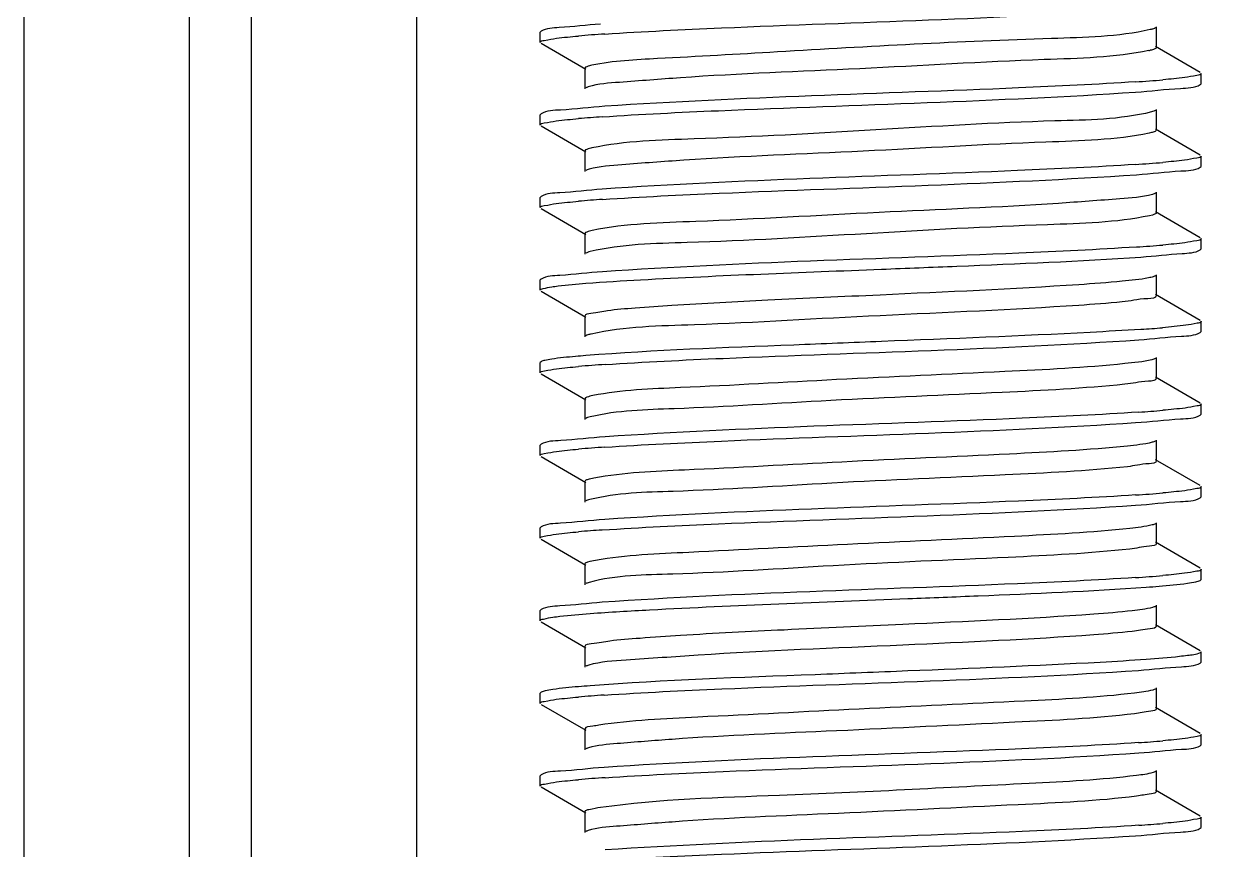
# Model space of a CAD drawing. Extents: x 27938 to 1507990, y 110129 to 923079.
# Drawn here: x 455164.5 to 455510.5, y 381445.1 to 381683.1 of the extents above; entities that cross this region are included whole.
import ezdxf

# ---------------------------------------------------------------- set-up
doc = ezdxf.new("R2010")
doc.units = 0
doc.header["$LTSCALE"] = 1000
doc.header["$MEASUREMENT"] = 0
doc.styles.get("Standard").update_dxf_attribs({"font": 'gbenor.shx', "bigfont": 'gbcbig.shx'})
doc.dimstyles.get("Standard").update_dxf_attribs({"dimtxt": 0.18, "dimasz": 0.18, "dimexe": 0.18, "dimexo": 0.0625, "dimgap": 0.09, "dimtad": 0, "dimtih": 1, "dimtoh": 1, "dimdec": 4, "dimzin": 0, "dimdsep": 46, "dimtxsty": 'Standard', "dimcen": 0.09, "dimadec": 0, "dimazin": 0, "dimtfac": 1, "dimtdec": 4, "dimtofl": 0, "dimtmove": 0, "dimatfit": 3, "dimfxl": 1, "dimtolj": 1, "dimtzin": 0, "dimarcsym": 0})

msp = doc.modelspace()

# ---------------------------------------------------------------- linework, layer by layer
at = {"linetype": 'Continuous'}
for p, q in [((455164.52, 383675.04), (455164.52, 378934.02)), ((455212.15, 383675.04), (455212.15, 378934.02)), ((455230.01, 383675.04), (455230.01, 378934.02)), ((455277.63, 383675.04), (455277.63, 378934.02)), ((455313.58, 381681.05), (455313.35, 381680.79)), ((455313.35, 381677.81), (455313.35, 381680.79)), ((455313.35, 381677.81), (455313.35, 381680.79)), ((455490.97, 381676.33), (455490.97, 381682.28)), ((455313.58, 381677.55), (455326.5, 381670.07)), ((455503.63, 381669.14), (455490.71, 381676.63)), ((455326.24, 381670.37), (455326.24, 381664.42)), ((455503.86, 381665.91), (455503.86, 381668.88)), ((455503.86, 381665.91), (455503.86, 381668.88)), ((455503.63, 381665.65), (455503.86, 381665.91)), ((455313.58, 381657.24), (455313.35, 381656.98)), ((455313.35, 381654), (455313.35, 381656.98)), ((455313.35, 381654), (455313.35, 381656.98)), ((455490.97, 381652.51), (455490.97, 381658.47)), ((455313.58, 381653.74), (455326.5, 381646.26)), ((455503.63, 381645.33), (455490.71, 381652.81)), ((455489.54, 381651.81), (455488.91, 381651.66)), ((455326.24, 381646.56), (455326.24, 381640.61)), ((455503.63, 381641.83), (455503.86, 381642.09)), ((455503.86, 381642.09), (455503.86, 381645.07)), ((455503.86, 381642.09), (455503.86, 381645.07)), ((455313.58, 381633.43), (455313.35, 381633.16)), ((455313.35, 381630.19), (455313.35, 381633.16)), ((455313.35, 381630.19), (455313.35, 381633.16)), ((455490.97, 381628.7), (455490.97, 381634.65)), ((455313.58, 381629.93), (455326.5, 381622.45)), ((455503.63, 381621.52), (455490.71, 381629)), ((455489.83, 381628.07), (455488.96, 381627.86)), ((455326.24, 381622.75), (455326.24, 381616.79)), ((455503.86, 381618.28), (455503.86, 381621.26)), ((455503.86, 381618.28), (455503.86, 381621.26)), ((455503.63, 381618.02), (455503.86, 381618.28)), ((455313.58, 381609.61), (455313.35, 381609.35)), ((455313.35, 381606.38), (455313.35, 381609.35)), ((455313.35, 381606.38), (455313.35, 381609.35)), ((455490.97, 381604.89), (455490.97, 381610.84)), ((455313.58, 381606.11), (455326.5, 381598.63)), ((455503.63, 381597.71), (455490.71, 381605.19)), ((455326.24, 381598.93), (455326.24, 381592.98)), ((455503.86, 381594.47), (455503.86, 381597.45)), ((455503.86, 381594.47), (455503.86, 381597.45)), ((455503.63, 381594.21), (455503.86, 381594.47)), ((455490.97, 381581.07), (455490.97, 381587.03)), ((455313.58, 381585.8), (455313.35, 381585.54)), ((455313.35, 381582.56), (455313.35, 381585.54)), ((455313.35, 381582.56), (455313.35, 381585.54)), ((455313.58, 381582.3), (455326.5, 381574.82)), ((455503.63, 381573.89), (455490.71, 381581.38)), ((455326.24, 381575.12), (455326.24, 381569.17)), ((455503.86, 381570.66), (455503.86, 381573.63)), ((455503.86, 381570.66), (455503.86, 381573.63)), ((455503.63, 381570.4), (455503.86, 381570.66)), ((455490.97, 381557.26), (455490.97, 381563.21)), ((455313.58, 381561.99), (455313.35, 381561.73)), ((455313.35, 381558.75), (455313.35, 381561.73)), ((455313.35, 381558.75), (455313.35, 381561.73)), ((455313.58, 381558.49), (455326.5, 381551.01)), ((455503.63, 381550.08), (455490.71, 381557.56)), ((455326.24, 381551.31), (455326.24, 381545.35)), ((455503.86, 381546.84), (455503.86, 381549.82)), ((455503.86, 381546.84), (455503.86, 381549.82)), ((455503.63, 381546.58), (455503.86, 381546.84)), ((455490.97, 381533.45), (455490.97, 381539.4)), ((455313.58, 381538.17), (455313.35, 381537.91)), ((455313.35, 381534.94), (455313.35, 381537.91)), ((455313.35, 381534.94), (455313.35, 381537.91)), ((455313.58, 381534.68), (455326.5, 381527.19)), ((455503.63, 381526.27), (455490.71, 381533.75)), ((455326.24, 381527.5), (455326.24, 381521.54)), ((455503.86, 381523.03), (455503.86, 381526.01)), ((455503.86, 381523.03), (455503.86, 381526.01)), ((455503.63, 381522.77), (455503.86, 381523.03)), ((455313.58, 381514.36), (455313.35, 381514.1)), ((455313.35, 381511.12), (455313.35, 381514.1)), ((455313.35, 381511.12), (455313.35, 381514.1)), ((455490.97, 381509.64), (455490.97, 381515.59)), ((455313.58, 381510.86), (455326.5, 381503.38)), ((455503.63, 381502.45), (455490.71, 381509.94)), ((455326.24, 381503.68), (455326.24, 381497.73)), ((455503.86, 381499.22), (455503.86, 381502.19)), ((455503.86, 381499.22), (455503.86, 381502.19)), ((455503.63, 381498.96), (455503.86, 381499.22)), ((455313.58, 381490.55), (455313.35, 381490.29)), ((455313.35, 381487.31), (455313.35, 381490.29)), ((455313.35, 381487.31), (455313.35, 381490.29)), ((455490.97, 381485.82), (455490.97, 381491.78)), ((455313.58, 381487.05), (455326.5, 381479.57)), ((455503.63, 381478.64), (455490.71, 381486.12)), ((455326.24, 381479.87), (455326.24, 381473.92)), ((455503.86, 381475.4), (455503.86, 381478.38)), ((455503.86, 381475.4), (455503.86, 381478.38)), ((455503.63, 381475.14), (455503.86, 381475.4)), ((455313.58, 381466.74), (455313.35, 381466.47)), ((455313.35, 381463.5), (455313.35, 381466.47)), ((455313.35, 381463.5), (455313.35, 381466.47)), ((455490.97, 381462.01), (455490.97, 381467.96)), ((455313.58, 381463.24), (455326.5, 381455.76)), ((455503.63, 381454.83), (455490.71, 381462.31)), ((455326.24, 381456.06), (455326.24, 381450.1)), ((455503.86, 381451.59), (455503.86, 381454.57)), ((455503.86, 381451.59), (455503.86, 381454.57)), ((455503.63, 381451.33), (455503.86, 381451.59))]:
    msp.add_line(p, q, dxfattribs=at)
for centre, radius, start, end in [((455359.5, 381261.54), 419.59, 93.7629, 94.806), ((455484.96, 381694.56), 19.48, 281.4729, 282.6156), ((455457.41, 382088.91), 423.36, 273.7391, 274.8053), ((455358.57, 381249.42), 407.86, 93.8436, 94.8037), ((455457.32, 382066.17), 424.43, 273.7327, 274.805), ((455358.71, 381223.86), 409.61, 93.832, 94.8034), ((455457.76, 382036.85), 418.9, 273.7674, 274.8061), ((455459.41, 381992.38), 398.18, 273.9056, 274.8068), ((455359.64, 381164.52), 421.36, 93.7522, 94.8054), ((455458.56, 381979.26), 408.9, 273.8366, 274.8035), ((455359.49, 381142.7), 419.37, 93.7643, 94.806), ((455457.39, 381970.08), 423.59, 273.7377, 274.8053), ((455358.56, 381130.41), 407.8, 93.844, 94.8037), ((455457.31, 381947.29), 424.61, 273.7316, 274.805), ((455359.22, 381074.62), 416, 93.7865, 94.8061), ((455458.47, 381885.05), 409.95, 273.8297, 274.8033), ((455359.63, 381045.64), 421.18, 93.7533, 94.8055), ((455458.55, 381860.24), 408.96, 273.8363, 274.8035)]:
    msp.add_arc(centre, radius, start, end, dxfattribs=at)
for points, knots in [([(455331.97, 381680.22), (455343.17, 381680.97), (455394.18, 381683.42), (455445.26, 381684.65), (455485.02, 381687.3)], [0, 0, 0, 0, 0.219814, 1, 1, 1, 1]), ([(455330.69, 381683.11), (455326.73, 381682.84), (455321.18, 381682.07), (455315.13, 381681.94), (455313.58, 381681.05)], [0, 0, 0, 0, 0.689661, 1, 1, 1, 1]), ([(455489.22, 381681.5), (455479.92, 381679.41), (455443.74, 381678.67), (455396.53, 381675.93), (455352.41, 381673.35), (455334.45, 381672.51), (455328.24, 381671.21)], [0, 0, 0, 0, 0.177164, 0.667524, 0.881863, 1, 1, 1, 1]), ([(455490.7, 381681.98), (455490.52, 381681.87), (455490.03, 381681.69), (455489.52, 381681.56), (455489.22, 381681.5)], [0, 0, 0, 0, 0.400253, 1, 1, 1, 1]), ([(455313.35, 381677.81), (455313.35, 381678.25), (455315.67, 381678.53), (455316.84, 381678.85), (455318.01, 381679)], [0, 0, 0, 0, 0.271257, 1, 1, 1, 1]), ([(455488.84, 381675.46), (455478.92, 381673.44), (455450.89, 381672.82), (455405.99, 381670), (455365.04, 381668.61), (455339.07, 381666.48), (455330.09, 381665.88), (455327.18, 381664.99)], [0, 0, 0, 0, 0.187313, 0.515693, 0.835167, 0.943815, 1, 1, 1, 1]), ([(455490.96, 381676.33), (455490.96, 381676.13), (455490.2, 381675.77), (455489.66, 381675.64), (455489.22, 381675.54)], [0, 0, 0, 0, 0.300595, 1, 1, 1, 1]), ([(455328.24, 381671.21), (455327.73, 381671.1), (455327.13, 381670.96), (455326.25, 381670.59), (455326.25, 381670.37)], [0, 0, 0, 0, 0.704879, 1, 1, 1, 1]), ([(455485.02, 381666.46), (455473.78, 381665.71), (455422.76, 381663.26), (455371.68, 381662.05), (455331.97, 381659.39)], [0, 0, 0, 0, 0.220557, 1, 1, 1, 1]), ([(455503.86, 381668.88), (455503.86, 381668.44), (455501.51, 381668.16), (455500.33, 381667.84), (455499.15, 381667.69)], [0, 0, 0, 0, 0.271089, 1, 1, 1, 1]), ([(455327.18, 381664.99), (455327.05, 381664.95), (455326.82, 381664.87), (455326.6, 381664.77), (455326.5, 381664.72)], [0, 0, 0, 0, 0.566993, 1, 1, 1, 1]), ([(455331.23, 381656.36), (455342.39, 381657.12), (455393.63, 381659.59), (455444.93, 381660.82), (455484.96, 381663.48)], [0, 0, 0, 0, 0.218031, 1, 1, 1, 1]), ([(455484.96, 381663.48), (455489.28, 381663.77), (455495.34, 381664.61), (455501.95, 381664.68), (455503.63, 381665.65)], [0, 0, 0, 0, 0.69122, 1, 1, 1, 1]), ([(455331.97, 381659.39), (455327.71, 381659.1), (455321.74, 381658.28), (455315.24, 381658.19), (455313.58, 381657.24)], [0, 0, 0, 0, 0.690963, 1, 1, 1, 1]), ([(455489.54, 381657.76), (455480.5, 381655.52), (455453.65, 381655.27), (455409.87, 381652.49), (455365.42, 381650.06), (455337.92, 381649.42), (455328.26, 381647.4)], [0, 0, 0, 0, 0.172802, 0.492825, 0.816897, 1, 1, 1, 1]), ([(455490.7, 381658.16), (455490.56, 381658.08), (455490.17, 381657.93), (455489.77, 381657.82), (455489.54, 381657.76)], [0, 0, 0, 0, 0.410783, 1, 1, 1, 1]), ([(455313.35, 381654), (455313.35, 381654.43), (455315.62, 381654.72), (455316.77, 381655.03), (455317.92, 381655.18)], [0, 0, 0, 0, 0.271613, 1, 1, 1, 1]), ([(455490.96, 381652.51), (455490.96, 381652.35), (455490.36, 381652.01), (455489.9, 381651.9), (455489.54, 381651.81)], [0, 0, 0, 0, 0.308524, 1, 1, 1, 1]), ([(455488.91, 381651.66), (455479.15, 381649.64), (455451.41, 381649.04), (455406.82, 381646.24), (455365.97, 381644.79), (455339.72, 381642.76), (455330.53, 381642.09), (455327.45, 381641.26)], [0, 0, 0, 0, 0.184784, 0.510672, 0.830509, 0.940967, 1, 1, 1, 1]), ([(455328.26, 381647.4), (455327.75, 381647.29), (455327.14, 381647.16), (455326.25, 381646.78), (455326.25, 381646.56)], [0, 0, 0, 0, 0.705132, 1, 1, 1, 1]), ([(455484.96, 381642.64), (455473.62, 381641.89), (455422.38, 381639.43), (455371.07, 381638.24), (455331.23, 381635.52)], [0, 0, 0, 0, 0.221461, 1, 1, 1, 1]), ([(455503.86, 381645.07), (455503.86, 381644.63), (455501.5, 381644.35), (455500.32, 381644.02), (455499.13, 381643.87)], [0, 0, 0, 0, 0.271033, 1, 1, 1, 1]), ([(455327.45, 381641.26), (455327.26, 381641.21), (455326.94, 381641.11), (455326.63, 381640.98), (455326.51, 381640.91)], [0, 0, 0, 0, 0.580357, 1, 1, 1, 1]), ([(455331.33, 381632.55), (455342.54, 381633.32), (455393.85, 381635.79), (455445.23, 381637), (455485.29, 381639.69)], [0, 0, 0, 0, 0.218602, 1, 1, 1, 1]), ([(455485.29, 381639.69), (455489.53, 381639.97), (455495.48, 381640.8), (455501.98, 381640.88), (455503.63, 381641.83)], [0, 0, 0, 0, 0.690907, 1, 1, 1, 1]), ([(455331.23, 381635.52), (455327.15, 381635.25), (455321.42, 381634.45), (455315.17, 381634.34), (455313.58, 381633.43)], [0, 0, 0, 0, 0.690198, 1, 1, 1, 1]), ([(455489.83, 381634.02), (455486.8, 381633.18), (455477.66, 381632.52), (455451.48, 381630.47), (455410.6, 381629.03), (455365.93, 381626.23), (455338.12, 381625.62), (455328.32, 381623.6)], [0, 0, 0, 0, 0.058314, 0.16832, 0.488078, 0.814598, 1, 1, 1, 1]), ([(455490.7, 381634.35), (455490.59, 381634.29), (455490.3, 381634.16), (455490, 381634.07), (455489.83, 381634.02)], [0, 0, 0, 0, 0.422831, 1, 1, 1, 1]), ([(455313.35, 381630.19), (455313.35, 381630.62), (455315.64, 381630.91), (455316.8, 381631.22), (455317.95, 381631.37)], [0, 0, 0, 0, 0.271515, 1, 1, 1, 1]), ([(455490.96, 381628.7), (455490.96, 381628.56), (455490.51, 381628.25), (455490.12, 381628.15), (455489.83, 381628.07)], [0, 0, 0, 0, 0.318416, 1, 1, 1, 1]), ([(455488.96, 381627.86), (455479.33, 381625.85), (455451.9, 381625.21), (455407.54, 381622.76), (455363.73, 381620.03), (455336.86, 381619.72), (455327.75, 381617.52)], [0, 0, 0, 0, 0.182564, 0.506012, 0.826068, 1, 1, 1, 1]), ([(455328.32, 381623.6), (455327.79, 381623.49), (455327.17, 381623.35), (455326.25, 381622.97), (455326.25, 381622.75)], [0, 0, 0, 0, 0.705784, 1, 1, 1, 1]), ([(455503.86, 381621.26), (455503.86, 381620.82), (455501.54, 381620.54), (455500.37, 381620.22), (455499.2, 381620.07)], [0, 0, 0, 0, 0.271288, 1, 1, 1, 1]), ([(455485.29, 381618.85), (455473.98, 381618.09), (455422.66, 381615.63), (455371.28, 381614.44), (455331.33, 381611.72)], [0, 0, 0, 0, 0.220602, 1, 1, 1, 1]), ([(455486.53, 381615.96), (455490.48, 381616.23), (455496.04, 381617), (455502.08, 381617.13), (455503.63, 381618.02)], [0, 0, 0, 0, 0.689629, 1, 1, 1, 1]), ([(455327.75, 381617.52), (455327.5, 381617.46), (455327.07, 381617.34), (455326.66, 381617.18), (455326.51, 381617.09)], [0, 0, 0, 0, 0.591995, 1, 1, 1, 1]), ([(455411.72, 381612.45), (455418.97, 381612.74), (455443.91, 381613.76), (455468.86, 381614.74), (455486.53, 381615.96)], [0, 0, 0, 0, 0.290468, 1, 1, 1, 1]), ([(455331.33, 381611.72), (455327.22, 381611.44), (455321.46, 381610.64), (455315.18, 381610.53), (455313.58, 381609.61)], [0, 0, 0, 0, 0.690304, 1, 1, 1, 1]), ([(455326.53, 381608.39), (455331.77, 381608.8), (455360.15, 381610.5), (455388.56, 381611.53), (455411.72, 381612.45)], [0, 0, 0, 0, 0.184687, 1, 1, 1, 1]), ([(455316.65, 381607.38), (455317.28, 381607.47), (455320.56, 381607.9), (455323.86, 381608.18), (455326.53, 381608.39)], [0, 0, 0, 0, 0.190334, 1, 1, 1, 1]), ([(455481.11, 381608.97), (455476.94, 381608.56), (455453.69, 381606.87), (455430.4, 381605.89), (455411.3, 381605.01)], [0, 0, 0, 0, 0.179859, 1, 1, 1, 1]), ([(455490.09, 381610.29), (455489.64, 381610.15), (455486.68, 381609.5), (455483.66, 381609.21), (455481.11, 381608.97)], [0, 0, 0, 0, 0.153321, 1, 1, 1, 1]), ([(455490.71, 381610.54), (455490.62, 381610.49), (455490.42, 381610.4), (455490.21, 381610.32), (455490.09, 381610.29)], [0, 0, 0, 0, 0.43669, 1, 1, 1, 1]), ([(455313.35, 381606.38), (455313.35, 381606.7), (455314.95, 381607.03), (455315.82, 381607.25), (455316.65, 381607.38)], [0, 0, 0, 0, 0.277625, 1, 1, 1, 1]), ([(455411.3, 381605.01), (455400.52, 381604.51), (455380.58, 381603.58), (455356.85, 381602.41), (455341.75, 381601.28), (455333.4, 381600.71), (455329.51, 381599.81), (455326.25, 381599.54), (455326.25, 381598.93)], [0, 0, 0, 0, 0.37902, 0.702957, 0.82783, 0.920921, 0.978777, 1, 1, 1, 1]), ([(455490.96, 381604.89), (455490.97, 381604), (455485.87, 381604.01), (455483.57, 381603.25), (455481.11, 381603.01)], [0, 0, 0, 0, 0.264851, 1, 1, 1, 1]), ([(455481.11, 381603.01), (455476.94, 381602.61), (455453.69, 381600.92), (455430.4, 381599.94), (455411.3, 381599.06)], [0, 0, 0, 0, 0.179859, 1, 1, 1, 1]), ([(455411.3, 381599.06), (455393.46, 381598.24), (455365.81, 381596.34), (455337.76, 381595.93), (455328.03, 381593.77)], [0, 0, 0, 0, 0.641833, 1, 1, 1, 1]), ([(455503.86, 381597.45), (455503.86, 381597.03), (455501.7, 381596.74), (455500.59, 381596.44), (455499.5, 381596.29)], [0, 0, 0, 0, 0.272355, 1, 1, 1, 1]), ([(455328.03, 381593.77), (455327.72, 381593.7), (455327.2, 381593.57), (455326.69, 381593.39), (455326.51, 381593.28)], [0, 0, 0, 0, 0.600683, 1, 1, 1, 1]), ([(455486.53, 381595.12), (455481.65, 381594.79), (455456.73, 381593.36), (455431.78, 381592.41), (455411.72, 381591.62)], [0, 0, 0, 0, 0.195815, 1, 1, 1, 1]), ([(455485.92, 381592.1), (455490.02, 381592.38), (455495.77, 381593.18), (455502.03, 381593.29), (455503.63, 381594.21)], [0, 0, 0, 0, 0.690247, 1, 1, 1, 1]), ([(455411.72, 381591.62), (455403.29, 381591.28), (455374.88, 381590.11), (455346.46, 381589.12), (455326.53, 381587.56)], [0, 0, 0, 0, 0.296913, 1, 1, 1, 1]), ([(455332.07, 381584.98), (455343.39, 381585.74), (455394.67, 381588.2), (455446.02, 381589.39), (455485.92, 381592.1)], [0, 0, 0, 0, 0.220973, 1, 1, 1, 1]), ([(455326.53, 381587.56), (455325.51, 381587.48), (455322.21, 381587.2), (455318.92, 381586.88), (455316.65, 381586.54)], [0, 0, 0, 0, 0.308662, 1, 1, 1, 1]), ([(455490.71, 381586.73), (455490.39, 381586.54), (455487.46, 381585.75), (455484.49, 381585.49), (455481.88, 381585.23)], [0, 0, 0, 0, 0.12359, 1, 1, 1, 1]), ([(455313.35, 381582.56), (455313.35, 381583), (455315.69, 381583.28), (455316.87, 381583.61), (455318.04, 381583.76)], [0, 0, 0, 0, 0.271161, 1, 1, 1, 1]), ([(455316.65, 381586.54), (455315.99, 381586.44), (455314.96, 381586.25), (455313.91, 381585.99), (455313.58, 381585.8)], [0, 0, 0, 0, 0.636492, 1, 1, 1, 1]), ([(455481.88, 381585.23), (455470.37, 381584.07), (455442.64, 381582.65), (455399.9, 381580.8), (455360.39, 381578.47), (455336.8, 381577.66), (455328.49, 381576.01)], [0, 0, 0, 0, 0.225861, 0.54177, 0.834708, 1, 1, 1, 1]), ([(455490.96, 381581.07), (455490.97, 381580.25), (455486.29, 381580.19), (455484.15, 381579.51), (455481.88, 381579.28)], [0, 0, 0, 0, 0.265506, 1, 1, 1, 1]), ([(455481.88, 381579.28), (455470.13, 381578.09), (455441.85, 381576.65), (455398.48, 381574.86), (455359.04, 381572.27), (455335.66, 381571.78), (455327.79, 381569.9)], [0, 0, 0, 0, 0.229569, 0.549908, 0.842706, 1, 1, 1, 1]), ([(455328.49, 381576.01), (455327.92, 381575.9), (455327.26, 381575.74), (455326.25, 381575.36), (455326.25, 381575.12)], [0, 0, 0, 0, 0.707927, 1, 1, 1, 1]), ([(455503.86, 381573.63), (455503.86, 381573.2), (455501.58, 381572.91), (455500.42, 381572.6), (455499.27, 381572.45)], [0, 0, 0, 0, 0.271556, 1, 1, 1, 1]), ([(455327.79, 381569.9), (455327.53, 381569.84), (455327.09, 381569.72), (455326.67, 381569.56), (455326.51, 381569.47)], [0, 0, 0, 0, 0.592962, 1, 1, 1, 1]), ([(455485.92, 381571.27), (455474.73, 381570.51), (455423.45, 381568.03), (455372.11, 381566.82), (455332.07, 381564.14)], [0, 0, 0, 0, 0.218362, 1, 1, 1, 1]), ([(455485, 381568.23), (455489.32, 381568.52), (455495.36, 381569.35), (455501.95, 381569.43), (455503.63, 381570.4)], [0, 0, 0, 0, 0.691176, 1, 1, 1, 1]), ([(455331.95, 381561.16), (455343.15, 381561.91), (455394.17, 381564.36), (455445.24, 381565.58), (455485, 381568.23)], [0, 0, 0, 0, 0.219771, 1, 1, 1, 1]), ([(455332.07, 381564.14), (455327.79, 381563.86), (455321.79, 381563.03), (455315.25, 381562.94), (455313.58, 381561.99)], [0, 0, 0, 0, 0.691058, 1, 1, 1, 1]), ([(455490.71, 381562.91), (455490.41, 381562.74), (455487.73, 381561.99), (455485.01, 381561.74), (455482.62, 381561.49)], [0, 0, 0, 0, 0.125811, 1, 1, 1, 1]), ([(455313.35, 381558.75), (455313.35, 381559.19), (455315.67, 381559.47), (455316.84, 381559.79), (455318.01, 381559.94)], [0, 0, 0, 0, 0.271269, 1, 1, 1, 1]), ([(455482.62, 381561.49), (455471.34, 381560.31), (455443.87, 381558.91), (455401.27, 381557.03), (455361.39, 381554.75), (455337.42, 381553.85), (455328.84, 381552.26)], [0, 0, 0, 0, 0.220957, 0.535192, 0.830069, 1, 1, 1, 1]), ([(455482.62, 381555.54), (455470.92, 381554.31), (455442.5, 381552.87), (455398.78, 381551.09), (455359.02, 381548.37), (455335.42, 381548.04), (455327.6, 381546.04)], [0, 0, 0, 0, 0.227343, 0.549346, 0.844044, 1, 1, 1, 1]), ([(455490.96, 381557.26), (455490.97, 381556.5), (455486.68, 381556.38), (455484.71, 381555.76), (455482.62, 381555.54)], [0, 0, 0, 0, 0.266267, 1, 1, 1, 1]), ([(455328.84, 381552.26), (455328.19, 381552.14), (455327.44, 381551.97), (455326.25, 381551.58), (455326.24, 381551.31)], [0, 0, 0, 0, 0.7122, 1, 1, 1, 1]), ([(455503.86, 381549.82), (455503.86, 381549.38), (455501.51, 381549.1), (455500.32, 381548.77), (455499.14, 381548.62)], [0, 0, 0, 0, 0.271076, 1, 1, 1, 1]), ([(455327.6, 381546.04), (455327.38, 381545.99), (455327.01, 381545.88), (455326.65, 381545.74), (455326.51, 381545.66)], [0, 0, 0, 0, 0.585894, 1, 1, 1, 1]), ([(455485, 381547.39), (455473.76, 381546.65), (455422.75, 381544.2), (455371.67, 381542.98), (455331.95, 381540.32)], [0, 0, 0, 0, 0.2206, 1, 1, 1, 1]), ([(455484.94, 381544.41), (455489.27, 381544.7), (455495.33, 381545.54), (455501.95, 381545.62), (455503.63, 381546.58)], [0, 0, 0, 0, 0.69123, 1, 1, 1, 1]), ([(455331.23, 381537.3), (455342.38, 381538.06), (455393.62, 381540.53), (455444.92, 381541.75), (455484.94, 381544.41)], [0, 0, 0, 0, 0.218012, 1, 1, 1, 1]), ([(455331.95, 381540.32), (455327.7, 381540.04), (455321.74, 381539.21), (455315.24, 381539.12), (455313.58, 381538.17)], [0, 0, 0, 0, 0.69095, 1, 1, 1, 1]), ([(455490.71, 381539.1), (455490.43, 381538.94), (455488, 381538.23), (455485.5, 381537.99), (455483.33, 381537.76)], [0, 0, 0, 0, 0.128207, 1, 1, 1, 1]), ([(455313.35, 381534.94), (455313.35, 381535.37), (455315.62, 381535.65), (455316.77, 381535.97), (455317.92, 381536.12)], [0, 0, 0, 0, 0.271616, 1, 1, 1, 1]), ([(455483.33, 381537.76), (455472.29, 381536.55), (455445.13, 381535.17), (455402.73, 381533.26), (455362.49, 381531.05), (455338.15, 381530.05), (455329.27, 381528.53)], [0, 0, 0, 0, 0.215853, 0.528156, 0.824971, 1, 1, 1, 1]), ([(455483.33, 381531.8), (455471.69, 381530.53), (455443.16, 381529.1), (455399.15, 381527.32), (455359.07, 381524.48), (455335.24, 381524.3), (455327.45, 381522.19)], [0, 0, 0, 0, 0.224873, 0.548357, 0.845013, 1, 1, 1, 1]), ([(455490.97, 381533.45), (455490.97, 381532.75), (455487.07, 381532.57), (455485.24, 381532.01), (455483.33, 381531.8)], [0, 0, 0, 0, 0.267184, 1, 1, 1, 1]), ([(455329.27, 381528.53), (455328.51, 381528.4), (455327.67, 381528.2), (455326.25, 381527.8), (455326.24, 381527.5)], [0, 0, 0, 0, 0.716288, 1, 1, 1, 1]), ([(455503.86, 381526.01), (455503.86, 381525.56), (455501.5, 381525.28), (455500.31, 381524.96), (455499.13, 381524.81)], [0, 0, 0, 0, 0.271024, 1, 1, 1, 1]), ([(455327.45, 381522.19), (455327.26, 381522.14), (455326.94, 381522.04), (455326.63, 381521.91), (455326.51, 381521.84)], [0, 0, 0, 0, 0.579461, 1, 1, 1, 1]), ([(455484.94, 381523.58), (455473.61, 381522.82), (455422.37, 381520.37), (455371.07, 381519.18), (455331.23, 381516.46)], [0, 0, 0, 0, 0.221489, 1, 1, 1, 1]), ([(455488.08, 381520.82), (455489.3, 381520.91), (455493.25, 381521.21), (455497.2, 381521.56), (455499.92, 381521.94)], [0, 0, 0, 0, 0.308238, 1, 1, 1, 1]), ([(455499.92, 381521.94), (455500.73, 381522.05), (455501.97, 381522.26), (455503.24, 381522.54), (455503.63, 381522.77)], [0, 0, 0, 0, 0.643888, 1, 1, 1, 1]), ([(455327.7, 381513.23), (455333.43, 381513.66), (455363.96, 381515.42), (455394.53, 381516.51), (455419.36, 381517.51)], [0, 0, 0, 0, 0.18765, 1, 1, 1, 1]), ([(455419.36, 381517.51), (455426.11, 381517.78), (455449.02, 381518.73), (455471.94, 381519.65), (455488.08, 381520.82)], [0, 0, 0, 0, 0.294536, 1, 1, 1, 1]), ([(455331.23, 381516.46), (455327.14, 381516.18), (455321.42, 381515.39), (455315.17, 381515.28), (455313.58, 381514.36)], [0, 0, 0, 0, 0.690195, 1, 1, 1, 1]), ([(455484.02, 381514.02), (455480.32, 381513.6), (455458.31, 381511.84), (455436.25, 381510.91), (455417.9, 381510.06)], [0, 0, 0, 0, 0.168264, 1, 1, 1, 1]), ([(455490.71, 381515.29), (455490.45, 381515.14), (455488.25, 381514.47), (455485.98, 381514.25), (455484.02, 381514.02)], [0, 0, 0, 0, 0.130748, 1, 1, 1, 1]), ([(455313.35, 381511.12), (455313.35, 381511.47), (455315.12, 381511.8), (455316.07, 381512.04), (455316.98, 381512.17)], [0, 0, 0, 0, 0.275706, 1, 1, 1, 1]), ([(455316.98, 381512.17), (455317.66, 381512.27), (455321.22, 381512.72), (455324.8, 381513.01), (455327.7, 381513.23)], [0, 0, 0, 0, 0.190818, 1, 1, 1, 1]), ([(455417.9, 381510.06), (455406.48, 381509.54), (455385.16, 381508.55), (455359.69, 381507.34), (455343.27, 381506.13), (455334.11, 381505.56), (455329.86, 381504.57), (455326.25, 381504.34), (455326.24, 381503.68)], [0, 0, 0, 0, 0.372666, 0.697897, 0.824569, 0.919388, 0.97842, 1, 1, 1, 1]), ([(455484.02, 381508.07), (455480.32, 381507.65), (455458.31, 381505.89), (455436.25, 381504.96), (455417.9, 381504.11)], [0, 0, 0, 0, 0.168264, 1, 1, 1, 1]), ([(455490.97, 381509.64), (455490.97, 381508.99), (455487.44, 381508.76), (455485.75, 381508.27), (455484.02, 381508.07)], [0, 0, 0, 0, 0.268221, 1, 1, 1, 1]), ([(455417.9, 381504.11), (455398.24, 381503.2), (455371.54, 381502.28), (455341.47, 381499.96), (455330.8, 381499.34), (455327.33, 381498.34)], [0, 0, 0, 0, 0.650517, 0.880557, 1, 1, 1, 1]), ([(455499.92, 381501.1), (455499.17, 381501), (455495.23, 381500.52), (455491.28, 381500.21), (455488.08, 381499.98)], [0, 0, 0, 0, 0.190506, 1, 1, 1, 1]), ([(455503.86, 381502.19), (455503.86, 381502.07), (455502.45, 381501.19), (455501.17, 381501.28), (455499.92, 381501.1)], [0, 0, 0, 0, 0.08898, 1, 1, 1, 1]), ([(455327.33, 381498.34), (455327.16, 381498.3), (455326.89, 381498.21), (455326.61, 381498.09), (455326.51, 381498.03)], [0, 0, 0, 0, 0.573615, 1, 1, 1, 1]), ([(455331.75, 381489.71), (455343.04, 381490.47), (455394.41, 381492.94), (455445.85, 381494.13), (455485.86, 381496.85)], [0, 0, 0, 0, 0.220168, 1, 1, 1, 1]), ([(455488.08, 381499.98), (455483.66, 381499.66), (455460.76, 381498.3), (455437.85, 381497.41), (455419.36, 381496.67)], [0, 0, 0, 0, 0.19327, 1, 1, 1, 1]), ([(455485.86, 381496.85), (455489.97, 381497.13), (455495.74, 381497.93), (455502.02, 381498.04), (455503.63, 381498.96)], [0, 0, 0, 0, 0.69031, 1, 1, 1, 1]), ([(455419.36, 381496.67), (455410.44, 381496.31), (455379.88, 381495.06), (455349.3, 381494.02), (455327.7, 381492.4)], [0, 0, 0, 0, 0.291869, 1, 1, 1, 1]), ([(455316.98, 381491.34), (455316.24, 381491.23), (455315.1, 381491.03), (455313.94, 381490.76), (455313.58, 381490.55)], [0, 0, 0, 0, 0.640469, 1, 1, 1, 1]), ([(455327.7, 381492.4), (455326.6, 381492.31), (455323.02, 381492.02), (455319.44, 381491.7), (455316.98, 381491.34)], [0, 0, 0, 0, 0.308073, 1, 1, 1, 1]), ([(455484.67, 381490.28), (455474.13, 381489.02), (455447.62, 381487.7), (455405.65, 381485.72), (455364.76, 381483.61), (455339.67, 381482.47), (455330.23, 381481.05)], [0, 0, 0, 0, 0.205692, 0.514145, 0.814818, 1, 1, 1, 1]), ([(455490.71, 381491.47), (455490.47, 381491.34), (455488.49, 381490.71), (455486.44, 381490.5), (455484.67, 381490.28)], [0, 0, 0, 0, 0.133548, 1, 1, 1, 1]), ([(455313.35, 381487.31), (455313.35, 381487.75), (455315.65, 381488.03), (455316.81, 381488.35), (455317.97, 381488.5)], [0, 0, 0, 0, 0.271401, 1, 1, 1, 1]), ([(455484.67, 381484.33), (455473.21, 381482.96), (455444.53, 381481.64), (455400.13, 381479.38), (455361.81, 381477.88), (455338.05, 381475.92), (455329.9, 381475.3), (455327.23, 381474.5)], [0, 0, 0, 0, 0.219299, 0.545275, 0.845986, 0.946989, 1, 1, 1, 1]), ([(455490.97, 381485.82), (455490.97, 381485.24), (455487.79, 381484.96), (455486.24, 381484.52), (455484.67, 381484.33)], [0, 0, 0, 0, 0.269573, 1, 1, 1, 1]), ([(455330.23, 381481.05), (455329.65, 381480.97), (455328.52, 381480.64), (455326.25, 381480.68), (455326.24, 381479.87)], [0, 0, 0, 0, 0.420943, 1, 1, 1, 1]), ([(455485.86, 381476.01), (455474.63, 381475.25), (455423.26, 381472.78), (455371.83, 381471.57), (455331.75, 381468.87)], [0, 0, 0, 0, 0.218828, 1, 1, 1, 1]), ([(455503.86, 381478.38), (455503.86, 381477.95), (455501.57, 381477.66), (455500.41, 381477.35), (455499.25, 381477.2)], [0, 0, 0, 0, 0.271495, 1, 1, 1, 1]), ([(455327.23, 381474.5), (455327.09, 381474.46), (455326.84, 381474.38), (455326.6, 381474.27), (455326.51, 381474.22)], [0, 0, 0, 0, 0.56834, 1, 1, 1, 1]), ([(455332.06, 381465.91), (455343.38, 381466.67), (455394.66, 381469.13), (455446.01, 381470.32), (455485.91, 381473.04)], [0, 0, 0, 0, 0.220945, 1, 1, 1, 1]), ([(455485.91, 381473.04), (455490.01, 381473.32), (455495.76, 381474.12), (455502.03, 381474.23), (455503.63, 381475.14)], [0, 0, 0, 0, 0.69025, 1, 1, 1, 1]), ([(455331.75, 381468.87), (455327.54, 381468.59), (455321.65, 381467.77), (455315.22, 381467.68), (455313.58, 381466.74)], [0, 0, 0, 0, 0.690745, 1, 1, 1, 1]), ([(455485.29, 381466.55), (455475.01, 381465.25), (455440.62, 381463.62), (455389.17, 381460.71), (455347.8, 381459.72), (455330.75, 381457.32)], [0, 0, 0, 0, 0.200632, 0.666276, 1, 1, 1, 1]), ([(455490.71, 381467.66), (455490.49, 381467.54), (455488.71, 381466.95), (455486.87, 381466.75), (455485.29, 381466.55)], [0, 0, 0, 0, 0.136537, 1, 1, 1, 1]), ([(455313.35, 381463.5), (455313.35, 381463.94), (455315.69, 381464.22), (455316.86, 381464.54), (455318.04, 381464.69)], [0, 0, 0, 0, 0.27117, 1, 1, 1, 1]), ([(455485.29, 381460.59), (455473.95, 381459.16), (455445.23, 381457.88), (455400.63, 381455.58), (455361.94, 381454.09), (455337.99, 381452.08), (455329.79, 381451.49), (455327.14, 381450.66)], [0, 0, 0, 0, 0.216257, 0.543315, 0.846143, 0.947493, 1, 1, 1, 1]), ([(455490.97, 381462.01), (455490.97, 381461.48), (455488.12, 381461.17), (455486.71, 381460.77), (455485.29, 381460.59)], [0, 0, 0, 0, 0.271092, 1, 1, 1, 1]), ([(455330.75, 381457.32), (455329.62, 381457.16), (455328.45, 381456.86), (455326.24, 381456.49), (455326.24, 381456.06)], [0, 0, 0, 0, 0.724965, 1, 1, 1, 1]), ([(455485.91, 381452.2), (455474.73, 381451.44), (455423.44, 381448.97), (455372.1, 381447.75), (455332.06, 381445.08)], [0, 0, 0, 0, 0.21838, 1, 1, 1, 1]), ([(455503.86, 381454.57), (455503.86, 381454.14), (455501.58, 381453.85), (455500.42, 381453.54), (455499.27, 381453.39)], [0, 0, 0, 0, 0.271553, 1, 1, 1, 1]), ([(455327.14, 381450.66), (455327.02, 381450.62), (455326.8, 381450.55), (455326.59, 381450.46), (455326.51, 381450.41)], [0, 0, 0, 0, 0.563561, 1, 1, 1, 1]), ([(455331.94, 381442.09), (455343.14, 381442.84), (455394.15, 381445.29), (455445.23, 381446.52), (455484.99, 381449.17)], [0, 0, 0, 0, 0.219727, 1, 1, 1, 1]), ([(455484.99, 381449.17), (455489.31, 381449.45), (455495.35, 381450.29), (455501.95, 381450.37), (455503.63, 381451.33)], [0, 0, 0, 0, 0.691188, 1, 1, 1, 1])]:
    msp.add_open_spline(points, degree=3, knots=knots, dxfattribs=at)
for points in [[(455318.01, 381679), (455320.12, 381679.28), (455322.23, 381679.47), (455324.35, 381679.65)], [(455499.15, 381667.69), (455497.06, 381667.42), (455494.97, 381667.22), (455492.87, 381667.05)], [(455317.92, 381655.18), (455320.08, 381655.46), (455322.25, 381655.66), (455324.41, 381655.85)], [(455499.13, 381643.87), (455497.05, 381643.61), (455494.96, 381643.41), (455492.88, 381643.23)], [(455317.95, 381631.37), (455320.1, 381631.65), (455322.25, 381631.85), (455324.41, 381632.03)], [(455499.2, 381620.07), (455497.1, 381619.8), (455494.98, 381619.6), (455492.86, 381619.42)], [(455499.5, 381596.29), (455497.26, 381596), (455495.02, 381595.79), (455492.77, 381595.6)], [(455318.04, 381583.76), (455320.14, 381584.03), (455322.24, 381584.22), (455324.34, 381584.4)], [(455499.27, 381572.45), (455497.12, 381572.17), (455494.96, 381571.97), (455492.8, 381571.79)], [(455318.01, 381559.94), (455320.12, 381560.21), (455322.23, 381560.41), (455324.35, 381560.59)], [(455499.14, 381548.62), (455497.06, 381548.36), (455494.97, 381548.16), (455492.87, 381547.98)], [(455317.92, 381536.12), (455320.08, 381536.4), (455322.25, 381536.6), (455324.41, 381536.78)], [(455499.13, 381524.81), (455497.05, 381524.54), (455494.96, 381524.35), (455492.88, 381524.17)], [(455317.97, 381488.5), (455320.1, 381488.77), (455322.23, 381488.97), (455324.36, 381489.15)], [(455499.25, 381477.2), (455497.11, 381476.92), (455494.96, 381476.72), (455492.8, 381476.54)], [(455318.04, 381464.69), (455320.13, 381464.96), (455322.24, 381465.16), (455324.34, 381465.34)], [(455499.27, 381453.39), (455497.12, 381453.11), (455494.96, 381452.91), (455492.8, 381452.72)]]:
    msp.add_open_spline(points, degree=3, dxfattribs=at)

# ---------------------------------------------------------------- leaders
msp.add_leader([(455436.2, 381086.87), (456425.56, 381533.33)], dimstyle='Standard', override={"dimgap": 20, "dimtad": 0})

doc.saveas('drawing.dxf')
